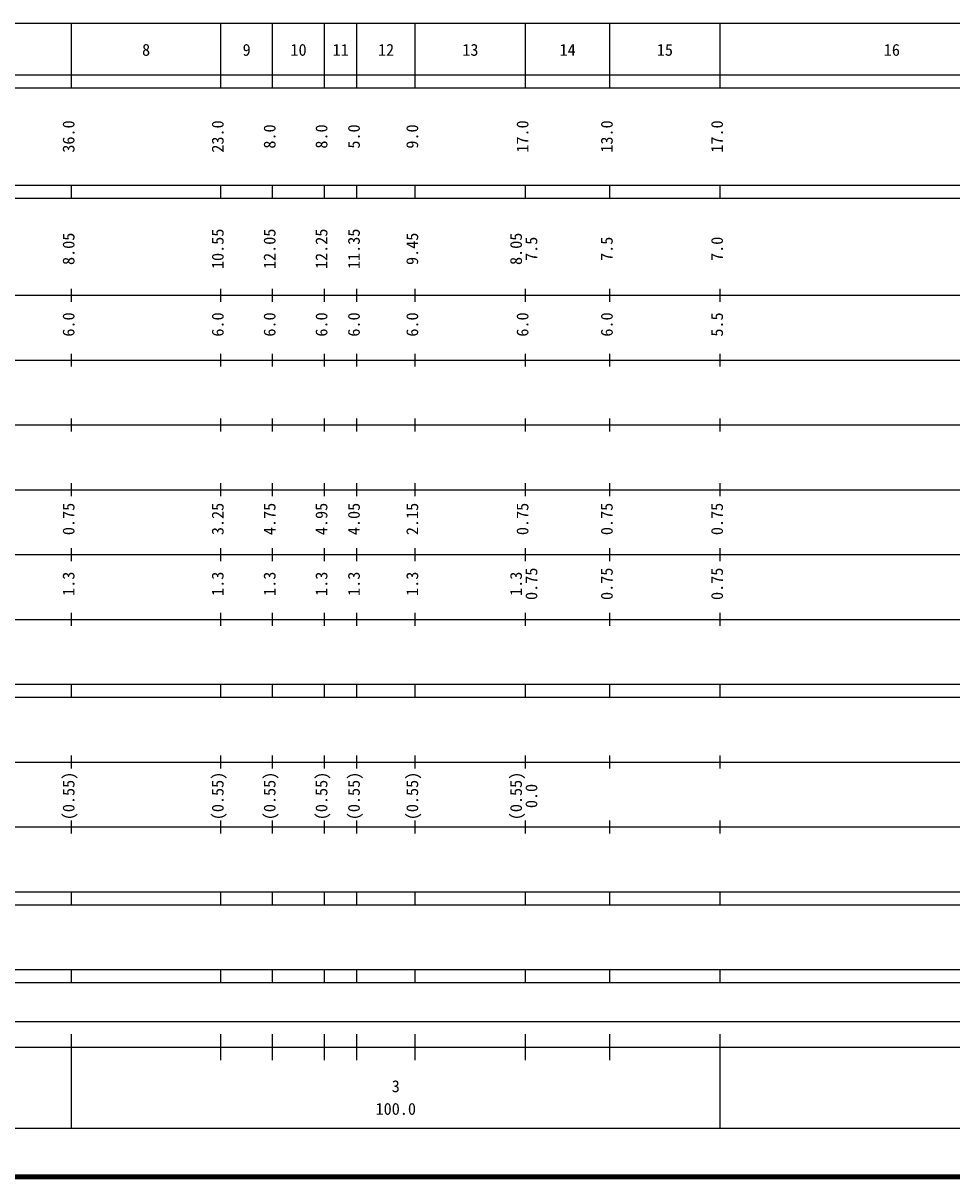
# Model space of a CAD drawing. Units: millimetres on the paper, enlarged 1000 times. Extents: x 40000 to 680000, y 20000 to 380000.
# Drawn here: x 260525 to 403760, y 20000 to 198000 of the extents above; entities that cross this region are included whole.
import ezdxf
from ezdxf.enums import TextEntityAlignment as Align

# ---------------------------------------------------------------- set-up
doc = ezdxf.new("R2010")
doc.units = ezdxf.units.MM
doc.header["$LTSCALE"] = 1000
doc.layers.add('M-TTL', color=2, linetype='Continuous', lineweight=140)
doc.layers.add('M-TTL-BAND', color=7, linetype='Continuous', lineweight=25)
doc.styles.add('ＭＳ ゴシック', font='')
doc.styles.get('ＭＳ ゴシック').set_extended_font_data('MS Gothic')

msp = doc.modelspace()

# ---------------------------------------------------------------- linework, layer by layer
at = {"layer": 'M-TTL'}
msp.add_line((40000, 20000), (680000, 20000), dxfattribs=at)
at = {"layer": 'M-TTL-BAND'}
for p, q in [((68000, 198000), (579000, 198000)), ((268000, 188000), (268000, 198000)), ((291000, 188000), (291000, 198000)), ((299000, 188000), (299000, 198000)), ((307000, 188000), (307000, 198000)), ((312000, 188000), (312000, 198000)), ((321000, 188000), (321000, 198000)), ((338000, 188000), (338000, 198000)), ((351000, 188000), (351000, 198000)), ((368000, 188000), (368000, 198000)), ((40000, 190000), (579000, 190000)), ((40000, 188000), (579000, 188000)), ((40000, 173000), (579000, 173000)), ((268000, 171000), (268000, 173000)), ((291000, 171000), (291000, 173000)), ((299000, 171000), (299000, 173000)), ((307000, 171000), (307000, 173000)), ((312000, 171000), (312000, 173000)), ((321000, 171000), (321000, 173000)), ((338000, 171000), (338000, 173000)), ((351000, 171000), (351000, 173000)), ((368000, 171000), (368000, 173000)), ((40000, 171000), (579000, 171000)), ((268000, 155000), (268000, 157000)), ((291000, 155000), (291000, 157000)), ((299000, 155000), (299000, 157000)), ((307000, 155000), (307000, 157000)), ((312000, 155000), (312000, 157000)), ((321000, 155000), (321000, 157000)), ((338000, 155000), (338000, 157000)), ((351000, 155000), (351000, 157000)), ((368000, 155000), (368000, 157000)), ((40000, 156000), (579000, 156000)), ((46000, 146000), (579000, 146000)), ((268000, 145000), (268000, 147000)), ((291000, 145000), (291000, 147000)), ((299000, 145000), (299000, 147000)), ((307000, 145000), (307000, 147000)), ((312000, 145000), (312000, 147000)), ((321000, 145000), (321000, 147000)), ((338000, 145000), (338000, 147000)), ((351000, 145000), (351000, 147000)), ((368000, 145000), (368000, 147000)), ((52000, 136000), (579000, 136000)), ((268000, 135000), (268000, 137000)), ((291000, 135000), (291000, 137000)), ((299000, 135000), (299000, 137000)), ((307000, 135000), (307000, 137000)), ((312000, 135000), (312000, 137000)), ((321000, 135000), (321000, 137000)), ((338000, 135000), (338000, 137000)), ((351000, 135000), (351000, 137000)), ((368000, 135000), (368000, 137000)), ((268000, 125000), (268000, 127000)), ((291000, 125000), (291000, 127000)), ((299000, 125000), (299000, 127000)), ((307000, 125000), (307000, 127000)), ((312000, 125000), (312000, 127000)), ((321000, 125000), (321000, 127000)), ((338000, 125000), (338000, 127000)), ((351000, 125000), (351000, 127000)), ((368000, 125000), (368000, 127000)), ((46000, 126000), (579000, 126000)), ((52000, 116000), (579000, 116000)), ((268000, 115000), (268000, 117000)), ((291000, 115000), (291000, 117000)), ((299000, 115000), (299000, 117000)), ((307000, 115000), (307000, 117000)), ((312000, 115000), (312000, 117000)), ((321000, 115000), (321000, 117000)), ((338000, 115000), (338000, 117000)), ((351000, 115000), (351000, 117000)), ((368000, 115000), (368000, 117000)), ((268000, 105000), (268000, 107000)), ((291000, 105000), (291000, 107000)), ((299000, 105000), (299000, 107000)), ((307000, 105000), (307000, 107000)), ((312000, 105000), (312000, 107000)), ((321000, 105000), (321000, 107000)), ((338000, 105000), (338000, 107000)), ((351000, 105000), (351000, 107000)), ((368000, 105000), (368000, 107000)), ((46000, 106000), (579000, 106000)), ((40000, 96000), (579000, 96000)), ((268000, 94000), (268000, 96000)), ((291000, 94000), (291000, 96000)), ((299000, 94000), (299000, 96000)), ((307000, 94000), (307000, 96000)), ((312000, 94000), (312000, 96000)), ((321000, 94000), (321000, 96000)), ((338000, 94000), (338000, 96000)), ((351000, 94000), (351000, 96000)), ((368000, 94000), (368000, 96000)), ((40000, 94000), (579000, 94000)), ((49000, 84000), (579000, 84000)), ((268000, 83000), (268000, 85000)), ((291000, 83000), (291000, 85000)), ((299000, 83000), (299000, 85000)), ((307000, 83000), (307000, 85000)), ((312000, 83000), (312000, 85000)), ((321000, 83000), (321000, 85000)), ((338000, 83000), (338000, 85000)), ((351000, 83000), (351000, 85000)), ((368000, 83000), (368000, 85000)), ((268000, 73000), (268000, 75000)), ((291000, 73000), (291000, 75000)), ((299000, 73000), (299000, 75000)), ((307000, 73000), (307000, 75000)), ((312000, 73000), (312000, 75000)), ((321000, 73000), (321000, 75000)), ((338000, 73000), (338000, 75000)), ((351000, 73000), (351000, 75000)), ((368000, 73000), (368000, 75000)), ((40000, 74000), (579000, 74000)), ((40000, 64000), (579000, 64000)), ((268000, 62000), (268000, 64000)), ((291000, 62000), (291000, 64000)), ((299000, 62000), (299000, 64000)), ((307000, 62000), (307000, 64000)), ((312000, 62000), (312000, 64000)), ((321000, 62000), (321000, 64000)), ((338000, 62000), (338000, 64000)), ((351000, 62000), (351000, 64000)), ((368000, 62000), (368000, 64000)), ((40000, 62000), (579000, 62000)), ((40000, 52000), (579000, 52000)), ((268000, 50000), (268000, 52000)), ((291000, 50000), (291000, 52000)), ((299000, 50000), (299000, 52000)), ((307000, 50000), (307000, 52000)), ((312000, 50000), (312000, 52000)), ((321000, 50000), (321000, 52000)), ((338000, 50000), (338000, 52000)), ((351000, 50000), (351000, 52000)), ((368000, 50000), (368000, 52000)), ((40000, 50000), (579000, 50000)), ((71000, 44000), (565000, 44000)), ((268000, 27500), (268000, 42000)), ((291000, 38000), (291000, 42000)), ((299000, 38000), (299000, 42000)), ((307000, 38000), (307000, 42000)), ((312000, 38000), (312000, 42000)), ((321000, 38000), (321000, 42000)), ((338000, 38000), (338000, 42000)), ((351000, 38000), (351000, 42000)), ((368000, 27500), (368000, 42000)), ((40000, 40000), (579000, 40000)), ((68000, 27500), (579000, 27500))]:
    msp.add_line(p, q, dxfattribs=at)

# ---------------------------------------------------------------- texts
at = {"layer": 'M-TTL-BAND', "style": 'ＭＳ ゴシック'}
for s, p in [('8', (279500, 192405)), ('9', (295000, 192405)), ('10', (303000, 192405)), ('11', (309500, 192405)), ('12', (316500, 192405)), ('13', (329500, 192405)), ('14', (344500, 192405)), ('15', (359500, 192405)), ('16', (394500, 192405)), ('3', (318000, 32523)), ('100.0', (318000, 29033))]:
    msp.add_text(s, height=1833, dxfattribs=at).set_placement(p, align=Align.BOTTOM_CENTER)
for s, p in [('36.0', (269000, 180500)), ('23.0', (292000, 180500)), ('8.0', (300000, 180500)), ('8.0', (308000, 180500)), ('5.0', (313000, 180500)), ('9.0', (322000, 180500)), ('17.0', (339000, 180500)), ('13.0', (352000, 180500)), ('17.0', (369000, 180500)), ('10.55', (292000, 163174)), ('12.05', (300000, 163174)), ('12.25', (308000, 163174)), ('11.35', (313000, 163174)), ('8.05', (269000, 163174)), ('9.45', (322000, 163174)), ('8.05', (338000, 163174)), ('7.5', (340370, 163174)), ('7.5', (352000, 163174)), ('7.0', (369000, 163174)), ('6.0', (269000, 151500)), ('6.0', (292000, 151500)), ('6.0', (300000, 151500)), ('6.0', (308000, 151500)), ('6.0', (313000, 151500)), ('6.0', (322000, 151500)), ('6.0', (339000, 151500)), ('6.0', (352000, 151500)), ('5.5', (369000, 151500)), ('0.75', (269000, 121500)), ('3.25', (292000, 121500)), ('4.75', (300000, 121500)), ('4.95', (308000, 121500)), ('4.05', (313000, 121500)), ('2.15', (322000, 121500)), ('0.75', (339000, 121500)), ('0.75', (352000, 121500)), ('0.75', (369000, 121500)), ('1.3', (269000, 111500)), ('1.3', (292000, 111500)), ('1.3', (300000, 111500)), ('1.3', (308000, 111500)), ('1.3', (313000, 111500)), ('1.3', (322000, 111500)), ('1.3', (338000, 111500)), ('0.75', (340370, 111500)), ('0.75', (352000, 111500)), ('0.75', (369000, 111500)), ('(0.55)', (269000, 78764)), ('(0.55)', (292000, 78764)), ('(0.55)', (300000, 78764)), ('(0.55)', (308000, 78764)), ('(0.55)', (313000, 78764)), ('(0.55)', (322000, 78764)), ('(0.55)', (338000, 78764)), ('0.0', (340370, 78764))]:
    msp.add_text(s, height=1833, rotation=90, dxfattribs=at).set_placement(p, align=Align.BOTTOM_CENTER)

doc.saveas('drawing.dxf')
